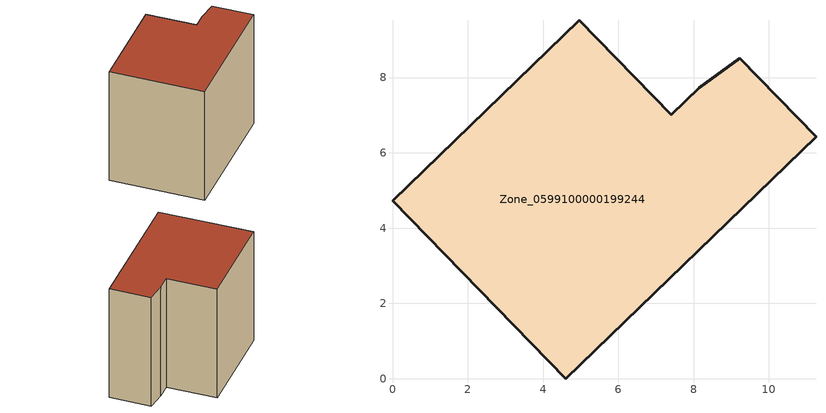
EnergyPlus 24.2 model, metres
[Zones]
Zone_0599100000199244
 floor ground (C_G): 9.23,8.51 11.25,6.43 4.6,0 0,4.73 4.96,9.52 7.41,7.01 8.15,7.73 z0
 wall outside (C_F): 4.96,9.52 0,4.73 4.6,0 11.25,6.43 9.23,8.51 8.15,7.73 7.41,7.01 4.96,9.52 z0:8.56
 roof outside (C_R): 11.25,6.43 9.23,8.51 8.15,7.73 7.41,7.01 4.96,9.52 0,4.73 4.6,0 z8.56
[BUILDING]
Pand.0599100000199244: North Axis=0; Terrain=City; Loads Convergence Tolerance Value=0.04; Temperature Convergence Tolerance Value=0.4; Solar Distribution=FullExterior; Maximum Number of Warmup Days=25; Minimum Number of Warmup Days=1
[Site:Location]
Rotterdam.The.Hague.AP_ZH_NLD Design_Conditions: Latitude=51.96; Longitude=4.45; Time Zone=1; Elevation=-4.5
[SITE:GROUNDTEMPERATURE:BUILDINGSURFACE]
18, 18, 18, 18, 18, 18, 18, 18, 18, 18, 18, 18
[MATERIAL] Thermal Absorptance=0.9; Solar Absorptance=0.7; Visible Absorptance=0.7
Name | Roughness | Thickness | Conductivity | Density | Specific Heat
G.TI.1975-1991 | MediumSmooth | 0.15 | 0.288461 | 540 | 1210
F.TI.1975-1991 | Rough | 0.3 | 0.230769 | 1920 | 840
R.TI.1975-1991 | MediumRough | 0.2 | 0.153846 | 1500 | 1000
[CONSTRUCTION]
C_G: G.TI.1975-1991
C_F: F.TI.1975-1991
C_R: R.TI.1975-1991
[ZONE]
Zone_0599100000199244: Type=1; Multiplier=1; Ceiling Height=Autocalculate; Volume=Autocalculate; Floor Area=autocalculate; Part of Total Floor Area=Yes
[ZONEINFILTRATION:DESIGNFLOWRATE]
Infil_Zone_0599100000199244: Zone or ZoneList or Space or SpaceList=Zone_0599100000199244; Schedule=AlwaysOn; Design Flow Rate Calculation Method=Flow/Area; Flow Rate per Floor Area=0.003; Constant Term Coefficient=1; Temperature Term Coefficient=0; Velocity Term Coefficient=0; Velocity Squared Term Coefficient=0
[HVACTEMPLATE:ZONE:IDEALLOADSAIRSYSTEM]
Zone_0599100000199244: Maximum Heating Supply Air Temperature=50; Minimum Cooling Supply Air Temperature=13; Maximum Heating Supply Air Humidity Ratio=0.0156; Minimum Cooling Supply Air Humidity Ratio=0.0077; Heating Limit=NoLimit; Cooling Limit=NoLimit; Dehumidification Control Type=ConstantSensibleHeatRatio; Cooling Sensible Heat Ratio=0.7; Dehumidification Setpoint=60; Humidification Control Type=None; Humidification Setpoint=30; Outdoor Air Method=None; Outdoor Air Flow Rate per Person=0.00944; Outdoor Air Flow Rate per Zone Floor Area=0; Outdoor Air Flow Rate per Zone=0; Demand Controlled Ventilation Type=None; Outdoor Air Economizer Type=NoEconomizer; Heat Recovery Type=None; Sensible Heat Recovery Effectiveness=0.7; Latent Heat Recovery Effectiveness=0.65
[ZONECONTROL:THERMOSTAT]
ThermostatControl_Zone_0599100000199244: Zone or ZoneList=Zone_0599100000199244; Control Type Schedule=DualSetpointControlType; Control 1=Thermostat_Zone_0599100000199244; Temperature Difference Between Cutout And Setpoint=0
[THERMOSTATSETPOINT:DUALSETPOINT]
Thermostat_Zone_0599100000199244: Heating Setpoint Temperature Schedule=HeatingSetpoint_Zone_0599100000199244; Cooling Setpoint Temperature Schedule=CoolingSetpoint_Zone_0599100000199244
[SCHEDULE:COMPACT]
HeatingSetpoint_Zone_0599100000199244: Through: 12/31, For: AllDays, Until: 24:00, 21
CoolingSetpoint_Zone_0599100000199244: Through: 12/31, For: AllDays, Until: 24:00, 24
DualSetpointControlType: Through: 12/31, For: AllDays, Until: 24:00, 4
AlwaysOn: Through: 12/31, For: AllDays, Until: 24:00, 1
